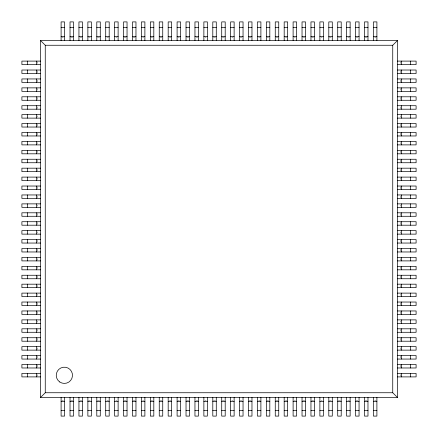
<?xml version="1.0" encoding="UTF-8"?>
<svg xmlns="http://www.w3.org/2000/svg" width="438" height="438" viewBox="0 0 438 438"><rect width="100%" height="100%" fill="white"/><g stroke="black" fill="none" stroke-linecap="round" stroke-linejoin="round"><path stroke-width="0.33" stroke-dasharray="2.19 1.64" d="M61.681 37.498L63.417 37.498M70.6 37.498L72.922 37.498M80.105 37.498L81.846 37.498M88.449 37.498L90.19 37.498M97.373 37.498L99.694 37.498M106.877 37.498L108.619 37.498M115.802 37.498L116.962 37.498M124.146 37.498L126.462 37.498M133.064 37.498L135.386 37.498M142.569 37.498L143.73 37.498M150.913 37.498L152.654 37.498M159.837 37.498L162.159 37.498M169.342 37.498L171.083 37.498M177.686 37.498L179.427 37.498M186.61 37.498L188.926 37.498M196.109 37.498L197.85 37.498M205.033 37.498L206.194 37.498M213.377 37.498L215.699 37.498M222.301 37.498L224.623 37.498M231.806 37.498L232.967 37.498M240.15 37.498L241.891 37.498M249.074 37.498L251.39 37.498M258.573 37.498L260.314 37.498M266.917 37.498L268.658 37.498M275.841 37.498L278.163 37.498M285.346 37.498L287.087 37.498M294.27 37.498L295.431 37.498M302.614 37.498L304.936 37.498M311.538 37.498L313.854 37.498M321.038 37.498L322.198 37.498M329.381 37.498L331.123 37.498M338.306 37.498L340.627 37.498M347.81 37.498L349.551 37.498M356.154 37.498L357.895 37.498M365.078 37.498L367.4 37.498M374.583 37.498L376.319 37.498M61.681 400.502L63.417 400.502M70.6 400.502L72.922 400.502M80.105 400.502L81.846 400.502M88.449 400.502L90.19 400.502M97.373 400.502L99.694 400.502M106.877 400.502L108.619 400.502M115.802 400.502L116.962 400.502M124.146 400.502L126.462 400.502M133.064 400.502L135.386 400.502M142.569 400.502L143.73 400.502M150.913 400.502L152.654 400.502M159.837 400.502L162.159 400.502M169.342 400.502L171.083 400.502M177.686 400.502L179.427 400.502M186.61 400.502L188.926 400.502M196.109 400.502L197.85 400.502M205.033 400.502L206.194 400.502M213.377 400.502L215.699 400.502M222.301 400.502L224.623 400.502M231.806 400.502L232.967 400.502M240.15 400.502L241.891 400.502M249.074 400.502L251.39 400.502M258.573 400.502L260.314 400.502M266.917 400.502L268.658 400.502M275.841 400.502L278.163 400.502M285.346 400.502L287.087 400.502M294.27 400.502L295.431 400.502M302.614 400.502L304.936 400.502M311.538 400.502L313.854 400.502M321.038 400.502L322.198 400.502M329.381 400.502L331.123 400.502M338.306 400.502L340.627 400.502M347.81 400.502L349.551 400.502M356.154 400.502L357.895 400.502M365.078 400.502L367.4 400.502M374.583 400.502L376.319 400.502M400.502 61.681L400.502 63.417M400.502 70.6L400.502 72.922M400.502 80.105L400.502 81.846M400.502 88.449L400.502 90.19M400.502 97.373L400.502 99.694M400.502 106.877L400.502 108.619M400.502 115.802L400.502 116.962M400.502 124.146L400.502 126.462M400.502 133.064L400.502 135.386M400.502 142.569L400.502 143.73M400.502 150.913L400.502 152.654M400.502 159.837L400.502 162.159M400.502 169.342L400.502 171.083M400.502 177.686L400.502 179.427M400.502 186.61L400.502 188.926M400.502 196.109L400.502 197.85M400.502 205.033L400.502 206.194M400.502 213.377L400.502 215.699M400.502 222.301L400.502 224.623M400.502 231.806L400.502 232.967M400.502 240.15L400.502 241.891M400.502 249.074L400.502 251.39M400.502 258.573L400.502 260.314M400.502 266.917L400.502 268.658M400.502 275.841L400.502 278.163M400.502 285.346L400.502 287.087M400.502 294.27L400.502 295.431M400.502 302.614L400.502 304.936M400.502 311.538L400.502 313.854M400.502 321.038L400.502 322.198M400.502 329.381L400.502 331.123M400.502 338.306L400.502 340.627M400.502 347.81L400.502 349.551M400.502 356.154L400.502 357.895M400.502 365.078L400.502 367.4M400.502 374.583L400.502 376.319M37.498 61.681L37.498 63.417M37.498 70.6L37.498 72.922M37.498 80.105L37.498 81.846M37.498 88.449L37.498 90.19M37.498 97.373L37.498 99.694M37.498 106.877L37.498 108.619M37.498 115.802L37.498 116.962M37.498 124.146L37.498 126.462M37.498 133.064L37.498 135.386M37.498 142.569L37.498 143.73M37.498 150.913L37.498 152.654M37.498 159.837L37.498 162.159M37.498 169.342L37.498 171.083M37.498 177.686L37.498 179.427M37.498 186.61L37.498 188.926M37.498 196.109L37.498 197.85M37.498 205.033L37.498 206.194M37.498 213.377L37.498 215.699M37.498 222.301L37.498 224.623M37.498 231.806L37.498 232.967M37.498 240.15L37.498 241.891M37.498 249.074L37.498 251.39M37.498 258.573L37.498 260.314M37.498 266.917L37.498 268.658M37.498 275.841L37.498 278.163M37.498 285.346L37.498 287.087M37.498 294.27L37.498 295.431M37.498 302.614L37.498 304.936M37.498 311.538L37.498 313.854M37.498 321.038L37.498 322.198M37.498 329.381L37.498 331.123M37.498 338.306L37.498 340.627M37.498 347.81L37.498 349.551M37.498 356.154L37.498 357.895M37.498 365.078L37.498 367.4M37.498 374.583L37.498 376.319"/><path stroke-width="0.66" d="M40.531 397.469L45.256 392.744L45.256 45.256L40.531 40.531L397.469 40.531L397.469 397.469L40.531 397.469L40.531 40.531M397.469 397.469L392.744 392.744L392.744 45.256L397.469 40.531M61.101 27.38L64.578 27.38M70.02 27.38L73.502 27.38M78.944 27.38L82.426 27.38M87.868 27.38L91.35 27.38M96.793 27.38L100.275 27.38M105.717 27.38L109.199 27.38M114.641 27.38L118.118 27.38M123.565 27.38L127.042 27.38M132.49 27.38L135.966 27.38M141.408 27.38L144.89 27.38M150.333 27.38L153.815 27.38M159.257 27.38L162.739 27.38M168.181 27.38L171.663 27.38M177.105 27.38L180.582 27.38M186.03 27.38L189.506 27.38M194.954 27.38L198.43 27.38M203.873 27.38L207.355 27.38M212.797 27.38L216.279 27.38M221.721 27.38L225.203 27.38M230.645 27.38L234.127 27.38M239.57 27.38L243.046 27.38M248.494 27.38L251.97 27.38M257.418 27.38L260.895 27.38M266.337 27.38L269.819 27.38M275.261 27.38L278.743 27.38M284.185 27.38L287.667 27.38M293.11 27.38L296.592 27.38M302.034 27.38L305.51 27.38M310.958 27.38L314.435 27.38M319.882 27.38L323.359 27.38M328.801 27.38L332.283 27.38M337.725 27.38L341.207 27.38M346.65 27.38L350.132 27.38M355.574 27.38L359.056 27.38M364.498 27.38L367.98 27.38M373.422 27.38L376.899 27.38M61.101 36.655L64.578 36.655M70.02 36.655L73.502 36.655M78.944 36.655L82.426 36.655M87.868 36.655L91.35 36.655M96.793 36.655L100.275 36.655M105.717 36.655L109.199 36.655M114.641 36.655L118.118 36.655M123.565 36.655L127.042 36.655M132.49 36.655L135.966 36.655M141.408 36.655L144.89 36.655M150.333 36.655L153.815 36.655M159.257 36.655L162.739 36.655M168.181 36.655L171.663 36.655M177.105 36.655L180.582 36.655M186.03 36.655L189.506 36.655M194.954 36.655L198.43 36.655M203.873 36.655L207.355 36.655M212.797 36.655L216.279 36.655M221.721 36.655L225.203 36.655M230.645 36.655L234.127 36.655M239.57 36.655L243.046 36.655M248.494 36.655L251.97 36.655M257.418 36.655L260.895 36.655M266.337 36.655L269.819 36.655M275.261 36.655L278.743 36.655M284.185 36.655L287.667 36.655M293.11 36.655L296.592 36.655M302.034 36.655L305.51 36.655M310.958 36.655L314.435 36.655M319.882 36.655L323.359 36.655M328.801 36.655L332.283 36.655M337.725 36.655L341.207 36.655M346.65 36.655L350.132 36.655M355.574 36.655L359.056 36.655M364.498 36.655L367.98 36.655M373.422 36.655L376.899 36.655M45.256 45.256L392.744 45.256M40.531 61.101L21.9 61.101L21.9 64.578L40.531 64.578M397.469 61.101L416.1 61.101L416.1 64.578L397.469 64.578M40.531 70.02L21.9 70.02L21.9 73.502L40.531 73.502M397.469 70.02L416.1 70.02L416.1 73.502L397.469 73.502M40.531 78.944L21.9 78.944L21.9 82.426L40.531 82.426M397.469 78.944L416.1 78.944L416.1 82.426L397.469 82.426M40.531 87.868L21.9 87.868L21.9 91.35L40.531 91.35M397.469 87.868L416.1 87.868L416.1 91.35L397.469 91.35M40.531 96.793L21.9 96.793L21.9 100.275L40.531 100.275M397.469 96.793L416.1 96.793L416.1 100.275L397.469 100.275M40.531 105.717L21.9 105.717L21.9 109.199L40.531 109.199M397.469 105.717L416.1 105.717L416.1 109.199L397.469 109.199M40.531 114.641L21.9 114.641L21.9 118.118L40.531 118.118M397.469 114.641L416.1 114.641L416.1 118.118L397.469 118.118M40.531 123.565L21.9 123.565L21.9 127.042L40.531 127.042M397.469 123.565L416.1 123.565L416.1 127.042L397.469 127.042M40.531 132.49L21.9 132.49L21.9 135.966L40.531 135.966M397.469 132.49L416.1 132.49L416.1 135.966L397.469 135.966M40.531 141.408L21.9 141.408L21.9 144.89L40.531 144.89M397.469 141.408L416.1 141.408L416.1 144.89L397.469 144.89M40.531 150.333L21.9 150.333L21.9 153.815L40.531 153.815M397.469 150.333L416.1 150.333L416.1 153.815L397.469 153.815M40.531 159.257L21.9 159.257L21.9 162.739L40.531 162.739M397.469 159.257L416.1 159.257L416.1 162.739L397.469 162.739M40.531 168.181L21.9 168.181L21.9 171.663L40.531 171.663M397.469 168.181L416.1 168.181L416.1 171.663L397.469 171.663M40.531 177.105L21.9 177.105L21.9 180.582L40.531 180.582M397.469 177.105L416.1 177.105L416.1 180.582L397.469 180.582M40.531 186.03L21.9 186.03L21.9 189.506L40.531 189.506M397.469 186.03L416.1 186.03L416.1 189.506L397.469 189.506M40.531 194.954L21.9 194.954L21.9 198.43L40.531 198.43M397.469 194.954L416.1 194.954L416.1 198.43L397.469 198.43M40.531 203.873L21.9 203.873L21.9 207.355L40.531 207.355M397.469 203.873L416.1 203.873L416.1 207.355L397.469 207.355M40.531 212.797L21.9 212.797L21.9 216.279L40.531 216.279M397.469 212.797L416.1 212.797L416.1 216.279L397.469 216.279M40.531 221.721L21.9 221.721L21.9 225.203L40.531 225.203M397.469 221.721L416.1 221.721L416.1 225.203L397.469 225.203M40.531 230.645L21.9 230.645L21.9 234.127L40.531 234.127M397.469 230.645L416.1 230.645L416.1 234.127L397.469 234.127M40.531 239.57L21.9 239.57L21.9 243.046L40.531 243.046M397.469 239.57L416.1 239.57L416.1 243.046L397.469 243.046M40.531 248.494L21.9 248.494L21.9 251.97L40.531 251.97M397.469 248.494L416.1 248.494L416.1 251.97L397.469 251.97M40.531 257.418L21.9 257.418L21.9 260.895L40.531 260.895M397.469 257.418L416.1 257.418L416.1 260.895L397.469 260.895M40.531 266.337L21.9 266.337L21.9 269.819L40.531 269.819M397.469 266.337L416.1 266.337L416.1 269.819L397.469 269.819M40.531 275.261L21.9 275.261L21.9 278.743L40.531 278.743M397.469 275.261L416.1 275.261L416.1 278.743L397.469 278.743M40.531 284.185L21.9 284.185L21.9 287.667L40.531 287.667M397.469 284.185L416.1 284.185L416.1 287.667L397.469 287.667M40.531 293.11L21.9 293.11L21.9 296.592L40.531 296.592M397.469 293.11L416.1 293.11L416.1 296.592L397.469 296.592M40.531 302.034L21.9 302.034L21.9 305.51L40.531 305.51M397.469 302.034L416.1 302.034L416.1 305.51L397.469 305.51M40.531 310.958L21.9 310.958L21.9 314.435L40.531 314.435M397.469 310.958L416.1 310.958L416.1 314.435L397.469 314.435M40.531 319.882L21.9 319.882L21.9 323.359L40.531 323.359M397.469 319.882L416.1 319.882L416.1 323.359L397.469 323.359M40.531 328.801L21.9 328.801L21.9 332.283L40.531 332.283M397.469 328.801L416.1 328.801L416.1 332.283L397.469 332.283M40.531 337.725L21.9 337.725L21.9 341.207L40.531 341.207M397.469 337.725L416.1 337.725L416.1 341.207L397.469 341.207M40.531 346.65L21.9 346.65L21.9 350.132L40.531 350.132M397.469 346.65L416.1 346.65L416.1 350.132L397.469 350.132M40.531 355.574L21.9 355.574L21.9 359.056L40.531 359.056M397.469 355.574L416.1 355.574L416.1 359.056L397.469 359.056M40.531 364.498L21.9 364.498L21.9 367.98L40.531 367.98M397.469 364.498L416.1 364.498L416.1 367.98L397.469 367.98M40.531 373.422L21.9 373.422L21.9 376.899L40.531 376.899M397.469 373.422L416.1 373.422L416.1 376.899L397.469 376.899M45.256 392.744L392.744 392.744M61.101 401.345L64.578 401.345M70.02 401.345L73.502 401.345M78.944 401.345L82.426 401.345M87.868 401.345L91.35 401.345M96.793 401.345L100.275 401.345M105.717 401.345L109.199 401.345M114.641 401.345L118.118 401.345M123.565 401.345L127.042 401.345M132.49 401.345L135.966 401.345M141.408 401.345L144.89 401.345M150.333 401.345L153.815 401.345M159.257 401.345L162.739 401.345M168.181 401.345L171.663 401.345M177.105 401.345L180.582 401.345M186.03 401.345L189.506 401.345M194.954 401.345L198.43 401.345M203.873 401.345L207.355 401.345M212.797 401.345L216.279 401.345M221.721 401.345L225.203 401.345M230.645 401.345L234.127 401.345M239.57 401.345L243.046 401.345M248.494 401.345L251.97 401.345M257.418 401.345L260.895 401.345M266.337 401.345L269.819 401.345M275.261 401.345L278.743 401.345M284.185 401.345L287.667 401.345M293.11 401.345L296.592 401.345M302.034 401.345L305.51 401.345M310.958 401.345L314.435 401.345M319.882 401.345L323.359 401.345M328.801 401.345L332.283 401.345M337.725 401.345L341.207 401.345M346.65 401.345L350.132 401.345M355.574 401.345L359.056 401.345M364.498 401.345L367.98 401.345M373.422 401.345L376.899 401.345M61.101 410.62L64.578 410.62M70.02 410.62L73.502 410.62M78.944 410.62L82.426 410.62M87.868 410.62L91.35 410.62M96.793 410.62L100.275 410.62M105.717 410.62L109.199 410.62M114.641 410.62L118.118 410.62M123.565 410.62L127.042 410.62M132.49 410.62L135.966 410.62M141.408 410.62L144.89 410.62M150.333 410.62L153.815 410.62M159.257 410.62L162.739 410.62M168.181 410.62L171.663 410.62M177.105 410.62L180.582 410.62M186.03 410.62L189.506 410.62M194.954 410.62L198.43 410.62M203.873 410.62L207.355 410.62M212.797 410.62L216.279 410.62M221.721 410.62L225.203 410.62M230.645 410.62L234.127 410.62M239.57 410.62L243.046 410.62M248.494 410.62L251.97 410.62M257.418 410.62L260.895 410.62M266.337 410.62L269.819 410.62M275.261 410.62L278.743 410.62M284.185 410.62L287.667 410.62M293.11 410.62L296.592 410.62M302.034 410.62L305.51 410.62M310.958 410.62L314.435 410.62M319.882 410.62L323.359 410.62M328.801 410.62L332.283 410.62M337.725 410.62L341.207 410.62M346.65 410.62L350.132 410.62M355.574 410.62L359.056 410.62M364.498 410.62L367.98 410.62M373.422 410.62L376.899 410.62M410.62 61.101L410.62 64.578M410.62 70.02L410.62 73.502M410.62 78.944L410.62 82.426M410.62 87.868L410.62 91.35M410.62 96.793L410.62 100.275M410.62 105.717L410.62 109.199M410.62 114.641L410.62 118.118M410.62 123.565L410.62 127.042M410.62 132.49L410.62 135.966M410.62 141.408L410.62 144.89M410.62 150.333L410.62 153.815M410.62 159.257L410.62 162.739M410.62 168.181L410.62 171.663M410.62 177.105L410.62 180.582M410.62 186.03L410.62 189.506M410.62 194.954L410.62 198.43M410.62 203.873L410.62 207.355M410.62 212.797L410.62 216.279M410.62 221.721L410.62 225.203M410.62 230.645L410.62 234.127M410.62 239.57L410.62 243.046M410.62 248.494L410.62 251.97M410.62 257.418L410.62 260.895M410.62 266.337L410.62 269.819M410.62 275.261L410.62 278.743M410.62 284.185L410.62 287.667M410.62 293.11L410.62 296.592M410.62 302.034L410.62 305.51M410.62 310.958L410.62 314.435M410.62 319.882L410.62 323.359M410.62 328.801L410.62 332.283M410.62 337.725L410.62 341.207M410.62 346.65L410.62 350.132M410.62 355.574L410.62 359.056M410.62 364.498L410.62 367.98M410.62 373.422L410.62 376.899M401.345 61.101L401.345 64.578M401.345 70.02L401.345 73.502M401.345 78.944L401.345 82.426M401.345 87.868L401.345 91.35M401.345 96.793L401.345 100.275M401.345 105.717L401.345 109.199M401.345 114.641L401.345 118.118M401.345 123.565L401.345 127.042M401.345 132.49L401.345 135.966M401.345 141.408L401.345 144.89M401.345 150.333L401.345 153.815M401.345 159.257L401.345 162.739M401.345 168.181L401.345 171.663M401.345 177.105L401.345 180.582M401.345 186.03L401.345 189.506M401.345 194.954L401.345 198.43M401.345 203.873L401.345 207.355M401.345 212.797L401.345 216.279M401.345 221.721L401.345 225.203M401.345 230.645L401.345 234.127M401.345 239.57L401.345 243.046M401.345 248.494L401.345 251.97M401.345 257.418L401.345 260.895M401.345 266.337L401.345 269.819M401.345 275.261L401.345 278.743M401.345 284.185L401.345 287.667M401.345 293.11L401.345 296.592M401.345 302.034L401.345 305.51M401.345 310.958L401.345 314.435M401.345 319.882L401.345 323.359M401.345 328.801L401.345 332.283M401.345 337.725L401.345 341.207M401.345 346.65L401.345 350.132M401.345 355.574L401.345 359.056M401.345 364.498L401.345 367.98M401.345 373.422L401.345 376.899M376.899 40.531L376.899 21.9L373.422 21.9L373.422 40.531M376.899 397.469L376.899 416.1L373.422 416.1L373.422 397.469M367.98 40.531L367.98 21.9L364.498 21.9L364.498 40.531M367.98 397.469L367.98 416.1L364.498 416.1L364.498 397.469M359.056 40.531L359.056 21.9L355.574 21.9L355.574 40.531M359.056 397.469L359.056 416.1L355.574 416.1L355.574 397.469M350.132 40.531L350.132 21.9L346.65 21.9L346.65 40.531M350.132 397.469L350.132 416.1L346.65 416.1L346.65 397.469M341.207 40.531L341.207 21.9L337.725 21.9L337.725 40.531M341.207 397.469L341.207 416.1L337.725 416.1L337.725 397.469M332.283 40.531L332.283 21.9L328.801 21.9L328.801 40.531M332.283 397.469L332.283 416.1L328.801 416.1L328.801 397.469M323.359 40.531L323.359 21.9L319.882 21.9L319.882 40.531M323.359 397.469L323.359 416.1L319.882 416.1L319.882 397.469M314.435 40.531L314.435 21.9L310.958 21.9L310.958 40.531M314.435 397.469L314.435 416.1L310.958 416.1L310.958 397.469M305.51 40.531L305.51 21.9L302.034 21.9L302.034 40.531M305.51 397.469L305.51 416.1L302.034 416.1L302.034 397.469M296.592 40.531L296.592 21.9L293.11 21.9L293.11 40.531M296.592 397.469L296.592 416.1L293.11 416.1L293.11 397.469M287.667 40.531L287.667 21.9L284.185 21.9L284.185 40.531M287.667 397.469L287.667 416.1L284.185 416.1L284.185 397.469M278.743 40.531L278.743 21.9L275.261 21.9L275.261 40.531M278.743 397.469L278.743 416.1L275.261 416.1L275.261 397.469M269.819 40.531L269.819 21.9L266.337 21.9L266.337 40.531M269.819 397.469L269.819 416.1L266.337 416.1L266.337 397.469M260.895 40.531L260.895 21.9L257.418 21.9L257.418 40.531M260.895 397.469L260.895 416.1L257.418 416.1L257.418 397.469M251.97 40.531L251.97 21.9L248.494 21.9L248.494 40.531M251.97 397.469L251.97 416.1L248.494 416.1L248.494 397.469M243.046 40.531L243.046 21.9L239.57 21.9L239.57 40.531M243.046 397.469L243.046 416.1L239.57 416.1L239.57 397.469M234.127 40.531L234.127 21.9L230.645 21.9L230.645 40.531M234.127 397.469L234.127 416.1L230.645 416.1L230.645 397.469M225.203 40.531L225.203 21.9L221.721 21.9L221.721 40.531M225.203 397.469L225.203 416.1L221.721 416.1L221.721 397.469M216.279 40.531L216.279 21.9L212.797 21.9L212.797 40.531M216.279 397.469L216.279 416.1L212.797 416.1L212.797 397.469M207.355 40.531L207.355 21.9L203.873 21.9L203.873 40.531M207.355 397.469L207.355 416.1L203.873 416.1L203.873 397.469M198.43 40.531L198.43 21.9L194.954 21.9L194.954 40.531M198.43 397.469L198.43 416.1L194.954 416.1L194.954 397.469M189.506 40.531L189.506 21.9L186.03 21.9L186.03 40.531M189.506 397.469L189.506 416.1L186.03 416.1L186.03 397.469M180.582 40.531L180.582 21.9L177.105 21.9L177.105 40.531M180.582 397.469L180.582 416.1L177.105 416.1L177.105 397.469M171.663 40.531L171.663 21.9L168.181 21.9L168.181 40.531M171.663 397.469L171.663 416.1L168.181 416.1L168.181 397.469M162.739 40.531L162.739 21.9L159.257 21.9L159.257 40.531M162.739 397.469L162.739 416.1L159.257 416.1L159.257 397.469M153.815 40.531L153.815 21.9L150.333 21.9L150.333 40.531M153.815 397.469L153.815 416.1L150.333 416.1L150.333 397.469M144.89 40.531L144.89 21.9L141.408 21.9L141.408 40.531M144.89 397.469L144.89 416.1L141.408 416.1L141.408 397.469M135.966 40.531L135.966 21.9L132.49 21.9L132.49 40.531M135.966 397.469L135.966 416.1L132.49 416.1L132.49 397.469M127.042 40.531L127.042 21.9L123.565 21.9L123.565 40.531M127.042 397.469L127.042 416.1L123.565 416.1L123.565 397.469M118.118 40.531L118.118 21.9L114.641 21.9L114.641 40.531M118.118 397.469L118.118 416.1L114.641 416.1L114.641 397.469M109.199 40.531L109.199 21.9L105.717 21.9L105.717 40.531M109.199 397.469L109.199 416.1L105.717 416.1L105.717 397.469M100.275 40.531L100.275 21.9L96.793 21.9L96.793 40.531M100.275 397.469L100.275 416.1L96.793 416.1L96.793 397.469M91.35 40.531L91.35 21.9L87.868 21.9L87.868 40.531M91.35 397.469L91.35 416.1L87.868 416.1L87.868 397.469M82.426 40.531L82.426 21.9L78.944 21.9L78.944 40.531M82.426 397.469L82.426 416.1L78.944 416.1L78.944 397.469M73.502 40.531L73.502 21.9L70.02 21.9L70.02 40.531M73.502 397.469L73.502 416.1L70.02 416.1L70.02 397.469M64.578 40.531L64.578 21.9L61.101 21.9L61.101 40.531M64.578 397.469L64.578 416.1L61.101 416.1L61.101 397.469M36.655 61.101L36.655 64.578M36.655 70.02L36.655 73.502M36.655 78.944L36.655 82.426M36.655 87.868L36.655 91.35M36.655 96.793L36.655 100.275M36.655 105.717L36.655 109.199M36.655 114.641L36.655 118.118M36.655 123.565L36.655 127.042M36.655 132.49L36.655 135.966M36.655 141.408L36.655 144.89M36.655 150.333L36.655 153.815M36.655 159.257L36.655 162.739M36.655 168.181L36.655 171.663M36.655 177.105L36.655 180.582M36.655 186.03L36.655 189.506M36.655 194.954L36.655 198.43M36.655 203.873L36.655 207.355M36.655 212.797L36.655 216.279M36.655 221.721L36.655 225.203M36.655 230.645L36.655 234.127M36.655 239.57L36.655 243.046M36.655 248.494L36.655 251.97M36.655 257.418L36.655 260.895M36.655 266.337L36.655 269.819M36.655 275.261L36.655 278.743M36.655 284.185L36.655 287.667M36.655 293.11L36.655 296.592M36.655 302.034L36.655 305.51M36.655 310.958L36.655 314.435M36.655 319.882L36.655 323.359M36.655 328.801L36.655 332.283M36.655 337.725L36.655 341.207M36.655 346.65L36.655 350.132M36.655 355.574L36.655 359.056M36.655 364.498L36.655 367.98M36.655 373.422L36.655 376.899M27.38 61.101L27.38 64.578M27.38 70.02L27.38 73.502M27.38 78.944L27.38 82.426M27.38 87.868L27.38 91.35M27.38 96.793L27.38 100.275M27.38 105.717L27.38 109.199M27.38 114.641L27.38 118.118M27.38 123.565L27.38 127.042M27.38 132.49L27.38 135.966M27.38 141.408L27.38 144.89M27.38 150.333L27.38 153.815M27.38 159.257L27.38 162.739M27.38 168.181L27.38 171.663M27.38 177.105L27.38 180.582M27.38 186.03L27.38 189.506M27.38 194.954L27.38 198.43M27.38 203.873L27.38 207.355M27.38 212.797L27.38 216.279M27.38 221.721L27.38 225.203M27.38 230.645L27.38 234.127M27.38 239.57L27.38 243.046M27.38 248.494L27.38 251.97M27.38 257.418L27.38 260.895M27.38 266.337L27.38 269.819M27.38 275.261L27.38 278.743M27.38 284.185L27.38 287.667M27.38 293.11L27.38 296.592M27.38 302.034L27.38 305.51M27.38 310.958L27.38 314.435M27.38 319.882L27.38 323.359M27.38 328.801L27.38 332.283M27.38 337.725L27.38 341.207M27.38 346.65L27.38 350.132M27.38 355.574L27.38 359.056M27.38 364.498L27.38 367.98M27.38 373.422L27.38 376.899M59.738 381.974A8.119 8.119 0 0 0 72.456 375.974A8.119 8.119 0 0 0 60.898 367.958A8.119 8.119 0 0 0 59.738 381.974"/></g></svg>
